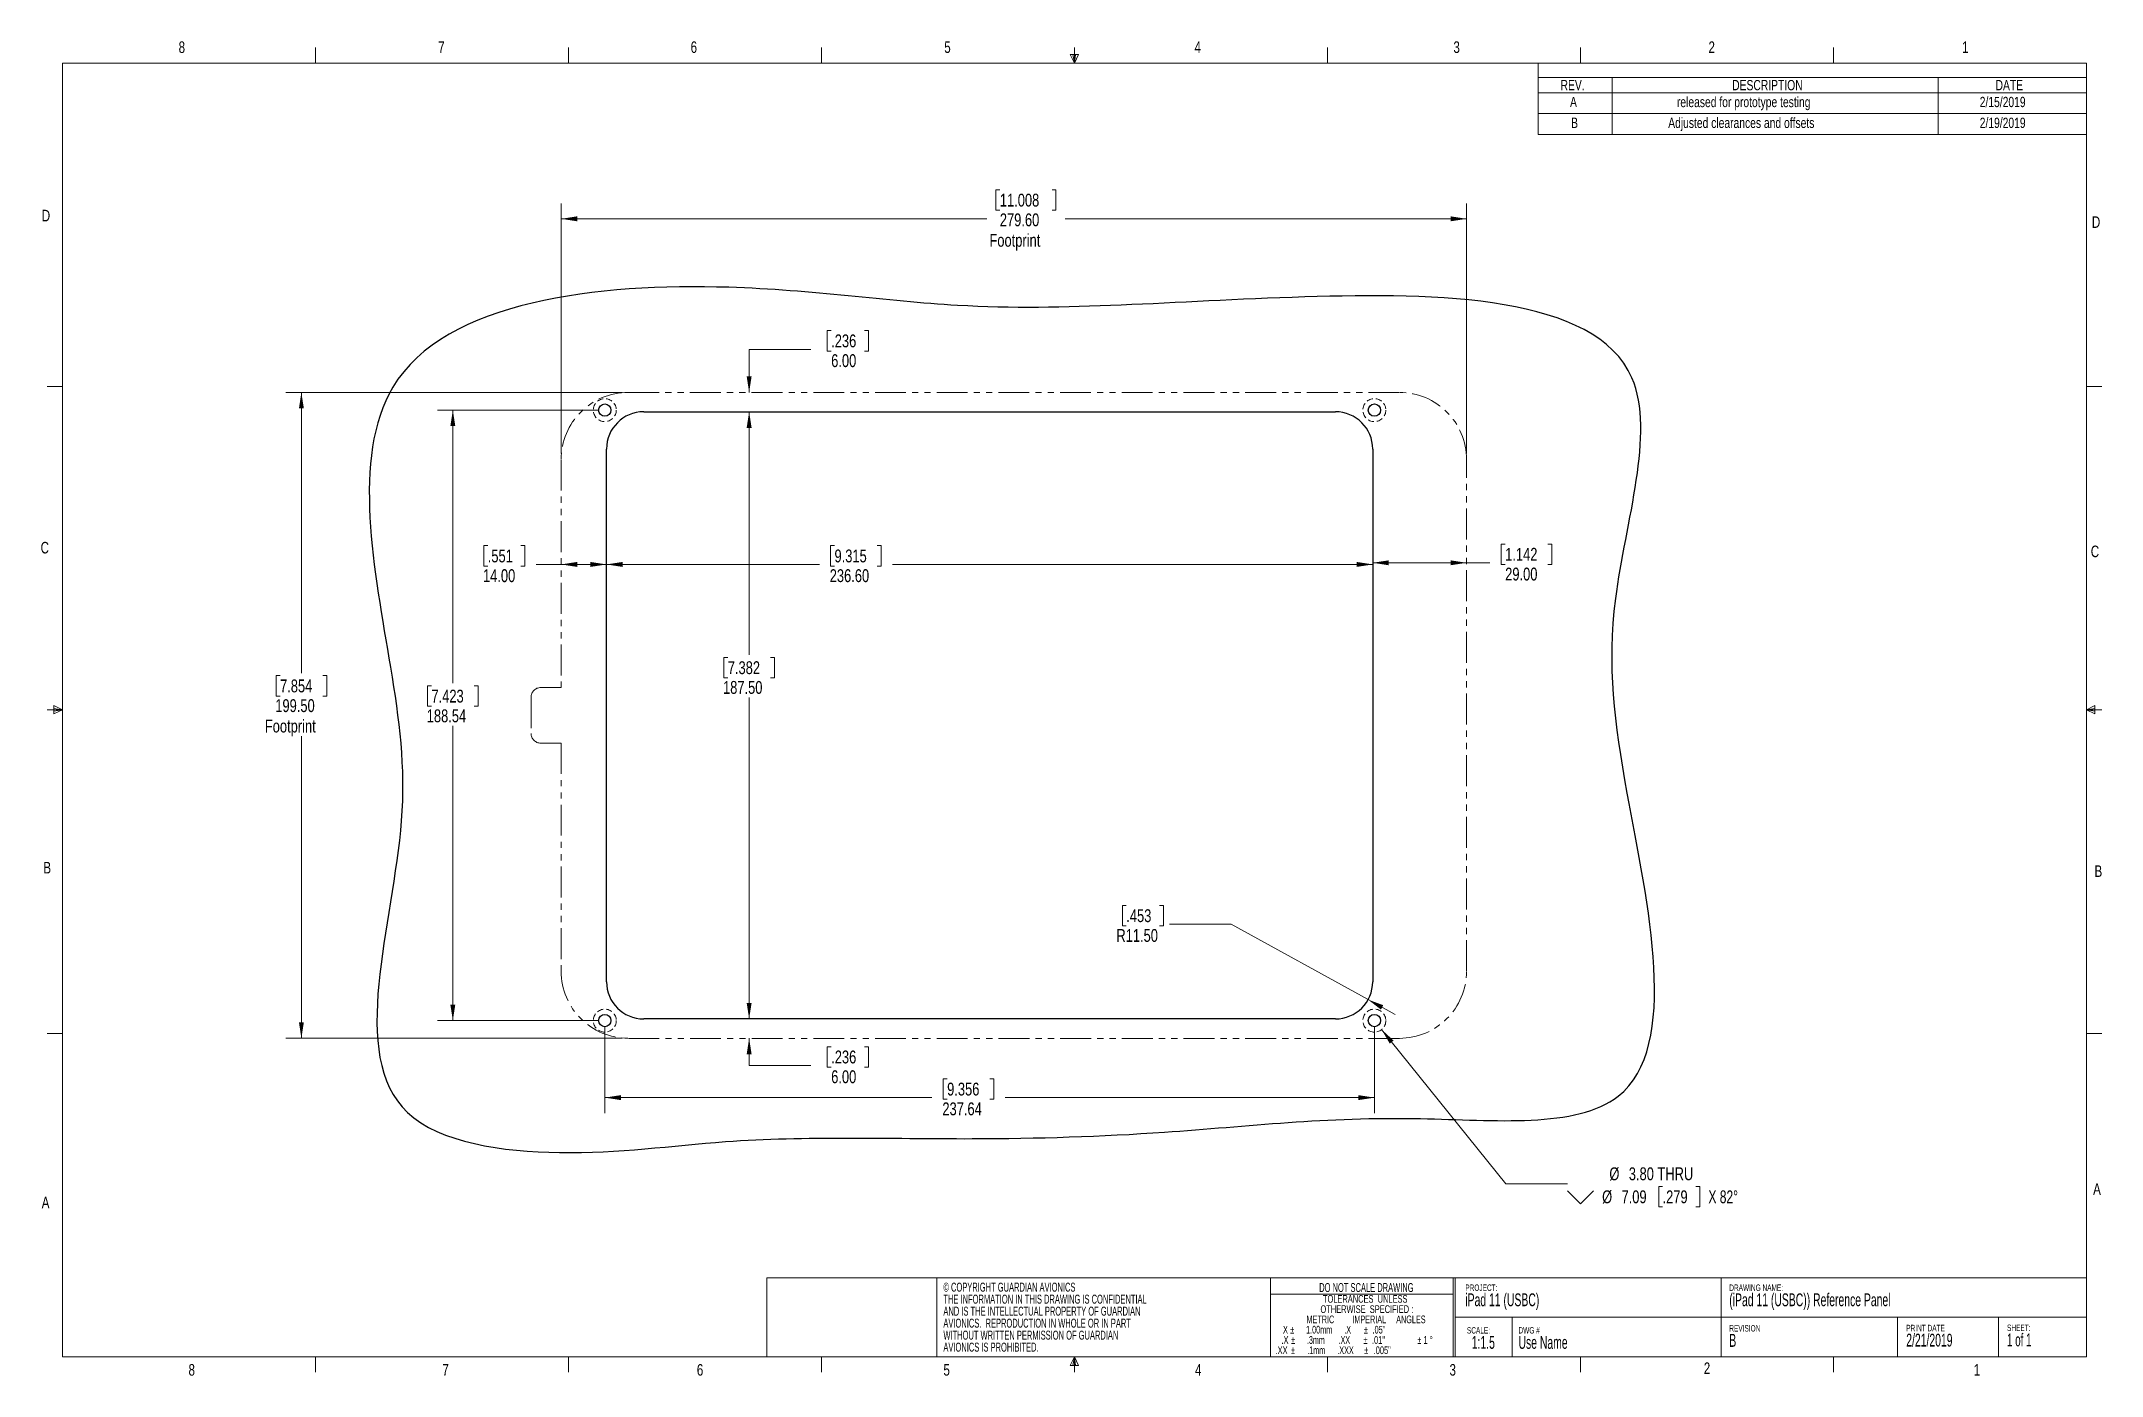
# Model space of a CAD drawing. Header units: millimetres. Extents: x 3 to 428, y 3 to 278.
import ezdxf

# ---------------------------------------------------------------- set-up
doc = ezdxf.new("R2010")
doc.units = ezdxf.units.MM
doc.linetypes.add('HIDDEN', pattern=[1.905, 1.27, -0.635])
doc.linetypes.add('PHANTOM', pattern=[12.7, 6.35, -1.27, 1.27, -1.27, 1.27, -1.27])
doc.styles.add('SLDTEXTSTYLE0', font='TXT', dxfattribs={"width": 0.605})
doc.styles.add('SLDTEXTSTYLE1', font='TXT', dxfattribs={"width": 0.75})
doc.styles.add('SLDTEXTSTYLE2', font='TXT', dxfattribs={"width": 0.561765})
doc.styles.add('SLDTEXTSTYLE3', font='TXT', dxfattribs={"width": 0.56})
doc.styles.add('SLDTEXTSTYLE4', font='TXT', dxfattribs={"width": 0.5525})
doc.styles.add('SLDTEXTSTYLE5', font='TXT', dxfattribs={"width": 0.57})
doc.styles.add('SLDTEXTSTYLE6', font='TXT', dxfattribs={"width": 0.7})
doc.dimstyles.new('SLDDIMSTYLE0', dxfattribs={"dimtxt": 2.645833, "dimasz": 3.302, "dimexe": 0, "dimexo": 0.0625, "dimgap": 0.661458, "dimtad": 0, "dimtih": 1, "dimtoh": 1, "dimlfac": 1.5, "dimrnd": 1e-09, "dimzin": 4, "dimdsep": 46, "dimtxsty": 'SLDTEXTSTYLE1', "dimsah": 1, "dimcen": 0.09, "dimadec": 0, "dimazin": 1, "dimtfac": 1, "dimtofl": 0, "dimtmove": 0, "dimatfit": 3, "dimfxl": 1, "dimfrac": 2, "dimtolj": 1, "dimtzin": 12, "dimarcsym": 0})
doc.dimstyles.new('SLDDIMSTYLE1', dxfattribs={"dimtxt": 2.645833, "dimasz": 3.302, "dimexe": 0, "dimexo": 0.0625, "dimgap": 0.661458, "dimtad": 0, "dimtih": 1, "dimtoh": 1, "dimlfac": 1.5, "dimrnd": 1e-09, "dimzin": 4, "dimdsep": 46, "dimtxsty": 'SLDTEXTSTYLE1', "dimsah": 1, "dimcen": 0, "dimadec": 0, "dimazin": 1, "dimtfac": 1, "dimtofl": 0, "dimtmove": 1, "dimatfit": 3, "dimfxl": 1, "dimfrac": 2, "dimtolj": 1, "dimtzin": 12, "dimarcsym": 0})
doc.dimstyles.new('SLDDIMSTYLE2', dxfattribs={"dimtxt": 2.645833, "dimasz": 3.302, "dimexe": 0, "dimexo": 0.0625, "dimgap": 0.661458, "dimtad": 0, "dimtih": 1, "dimtoh": 1, "dimlfac": 1.5, "dimrnd": 1e-09, "dimzin": 4, "dimdsep": 46, "dimtxsty": 'SLDTEXTSTYLE1', "dimsah": 1, "dimcen": 0.09, "dimadec": 0, "dimazin": 1, "dimtfac": 1, "dimtmove": 0, "dimatfit": 0, "dimfxl": 1, "dimfrac": 2, "dimtolj": 1, "dimtzin": 12, "dimarcsym": 0})
doc.dimstyles.new('SLDDIMSTYLE3', dxfattribs={"dimtxt": 2.645833, "dimasz": 3.302, "dimexe": 0, "dimexo": 0.0625, "dimgap": 0.661458, "dimtad": 0, "dimtih": 1, "dimtoh": 1, "dimlfac": 1.5, "dimrnd": 1e-09, "dimzin": 12, "dimdsep": 46, "dimtxsty": 'SLDTEXTSTYLE1', "dimsah": 1, "dimcen": 0.09, "dimadec": 0, "dimazin": 3, "dimtfac": 1, "dimtofl": 0, "dimtmove": 0, "dimatfit": 3, "dimfxl": 1, "dimfrac": 2, "dimtolj": 1, "dimtzin": 12, "dimarcsym": 0})
doc.dimstyles.new('SLDDIMSTYLE4', dxfattribs={"dimtxt": 2.645833, "dimasz": 3.302, "dimexe": 0, "dimexo": 0.0625, "dimgap": 0.661458, "dimtad": 0, "dimtih": 1, "dimtoh": 1, "dimlfac": 1.5, "dimrnd": 1e-09, "dimzin": 12, "dimdsep": 46, "dimtxsty": 'SLDTEXTSTYLE1', "dimsah": 1, "dimcen": 0, "dimadec": 0, "dimazin": 3, "dimtfac": 1, "dimtofl": 0, "dimtmove": 0, "dimatfit": 3, "dimfxl": 1, "dimfrac": 2, "dimtolj": 1, "dimtzin": 12, "dimarcsym": 0})

# ---------------------------------------------------------------- blocks, each defined once
blk = doc.blocks.new('Block2')
at = {"color": 7, "linetype": 'Continuous', "lineweight": 18}
for p, q in [((12.8, 105.79), (11.04, 106.69)), ((11.04, 106.69), (11.04, 104.98)), ((11.04, 106.1), (12.8, 105.79)), ((12.8, 105.79), (9.62, 105.79)), ((11.04, 104.98), (12.8, 105.79)), ((11.04, 105.56), (12.8, 105.79)), ((11.04, 105.56), (12.8, 105.79))]:
    blk.add_line(p, q, dxfattribs=at)
blk = doc.blocks.new('Block3')
at = {"color": 7, "linetype": 'Continuous', "lineweight": 18}
for p, q in [((0, 0.81), (1.76, 1.71)), ((1.76, 1.12), (0, 0.81)), ((1.76, 0.58), (0, 0.81)), ((1.76, 0.58), (0, 0.81)), ((1.76, 0), (0, 0.81)), ((0, 0.81), (3.17, 0.81)), ((1.76, 1.71), (1.76, 0))]:
    blk.add_line(p, q, dxfattribs=at)
blk = doc.blocks.new('SW_NOTE_0')
at = {"color": 0, "linetype": 'Continuous', "lineweight": 0, "attachment_point": 1, "style": 'SLDTEXTSTYLE0'}
for s, insert, char_height in [('PROJECT:', (0, 1.71), 1.323), ('iPad 11 (USBC)', (0, -0.12), 2.6458)]:
    blk.add_mtext(s, dxfattribs=dict(at, insert=insert, char_height=char_height))
blk = doc.blocks.new('SW_NOTE_1')
at = {"color": 0, "linetype": 'Continuous', "lineweight": 0, "attachment_point": 1, "style": 'SLDTEXTSTYLE0'}
for s, insert, char_height in [('SCALE:', (0, 1.71), 1.323), ('1:1.5', (0.99, -0.12), 2.646)]:
    blk.add_mtext(s, dxfattribs=dict(at, insert=insert, char_height=char_height))
blk = doc.blocks.new('SW_NOTE_2')
at = {"color": 0, "linetype": 'Continuous', "lineweight": 0, "attachment_point": 2}
for s, insert, char_height, style in [('DO NOT SCALE DRAWING', (15.77, 2.39), 1.8521, 'SLDTEXTSTYLE0'), ('OTHERWISE  SPECIFIED :', (15.87, -2.19), 1.5875, 'SLDTEXTSTYLE0'), ('TOLERANCES  UNLESS', (15.53, -0.07), 1.5875, 'SLDTEXTSTYLE0'), ('X', (-0.89, -6.42), 1.59, 'SLDTEXTSTYLE0'), ('%%p', (0.52, -6.42), 1.587, 'SLDTEXTSTYLE0'), ('1.00mm      .X', (7.99, -6.42), 1.5875, 'SLDTEXTSTYLE3'), ('METRIC         IMPERIAL     ANGLES', (15.7, -4.3), 1.5875, 'SLDTEXTSTYLE2'), ('%%p', (15.68, -6.42), 1.587, 'SLDTEXTSTYLE0'), ('.05"', (18.36, -6.42), 1.587, 'SLDTEXTSTYLE0'), ('.XX', (-1.69, -10.65), 1.587, 'SLDTEXTSTYLE0'), ('.X', (-0.99, -8.54), 1.587, 'SLDTEXTSTYLE0'), ('%%p', (0.66, -10.65), 1.587, 'SLDTEXTSTYLE0'), ('%%p', (0.68, -8.54), 1.587, 'SLDTEXTSTYLE0'), ('.3mm       .XX', (7.98, -8.54), 1.5875, 'SLDTEXTSTYLE4'), ('.1mm      .XXX', (8.38, -10.65), 1.5875, 'SLDTEXTSTYLE3'), ('%%p', (15.58, -8.54), 1.587, 'SLDTEXTSTYLE0'), ('%%p', (15.75, -10.65), 1.587, 'SLDTEXTSTYLE0'), ('.01"', (18.26, -8.54), 1.587, 'SLDTEXTSTYLE0'), ('.005"', (19.03, -10.65), 1.587, 'SLDTEXTSTYLE0'), ('%%p', (26.67, -8.54), 1.587, 'SLDTEXTSTYLE0'), ('1', (27.96, -8.54), 1.59, 'SLDTEXTSTYLE0'), ('%%d', (29.12, -8.54), 1.587, 'SLDTEXTSTYLE0')]:
    blk.add_mtext(s, dxfattribs=dict(at, insert=insert, char_height=char_height, style=style))
blk = doc.blocks.new('SW_NOTE_3')
at = {"color": 0, "linetype": 'Continuous', "lineweight": 0, "attachment_point": 1, "style": 'SLDTEXTSTYLE0'}
for s, insert, char_height in [('DWG #', (0, 1.71), 1.323), ('Use Name', (0, -0.12), 2.646)]:
    blk.add_mtext(s, dxfattribs=dict(at, insert=insert, char_height=char_height))
blk = doc.blocks.new('SW_NOTE_4')
at = {"color": 0, "linetype": 'Continuous', "lineweight": 0, "attachment_point": 1, "style": 'SLDTEXTSTYLE0'}
for s, insert, char_height in [('REVISION', (0, 1.71), 1.323), ('B', (0, -0.12), 2.65)]:
    blk.add_mtext(s, dxfattribs=dict(at, insert=insert, char_height=char_height))
blk = doc.blocks.new('SW_NOTE_5')
at = {"color": 0, "linetype": 'Continuous', "lineweight": 0, "attachment_point": 1}
for s, insert, char_height, style in [('SHEET:', (0, 1.71), 1.323, 'SLDTEXTSTYLE0'), ('1 of 1', (0, -0.12), 2.646, 'SLDTEXTSTYLE5')]:
    blk.add_mtext(s, dxfattribs=dict(at, insert=insert, char_height=char_height, style=style))
blk = doc.blocks.new('SW_NOTE_6')
at = {"color": 0, "linetype": 'Continuous', "lineweight": 0, "attachment_point": 1, "style": 'SLDTEXTSTYLE0'}
for s, insert, char_height in [('DRAWING NAME:', (0, 1.71), 1.3229), ('(iPad 11 (USBC)) Reference Panel', (0, -0.12), 2.6458)]:
    blk.add_mtext(s, dxfattribs=dict(at, insert=insert, char_height=char_height))
blk = doc.blocks.new('SW_NOTE_7')
at = {"color": 0, "linetype": 'Continuous', "lineweight": 0, "attachment_point": 1, "style": 'SLDTEXTSTYLE0'}
for s, insert, char_height in [('PRINT DATE', (0, 1.71), 1.323), ('2/21/2019', (0, -0.12), 2.646)]:
    blk.add_mtext(s, dxfattribs=dict(at, insert=insert, char_height=char_height))
blk = doc.blocks.new('SW_NOTE_8')
at = {"color": 0, "linetype": 'Continuous', "lineweight": 0, "char_height": 1.8521, "attachment_point": 1, "style": 'SLDTEXTSTYLE0'}
for s, insert in [('© COPYRIGHT GUARDIAN AVIONICS', (0, 2.39)), ('AND IS THE INTELLECTUAL PROPERTY OF GUARDIAN', (0, -2.55)), ('THE INFORMATION IN THIS DRAWING IS CONFIDENTIAL', (0, -0.08)), ('AVIONICS.  REPRODUCTION IN WHOLE OR IN PART', (0, -5.02)), ('WITHOUT WRITTEN PERMISSION OF GUARDIAN', (0, -7.49)), ('AVIONICS IS PROHIBITED.', (0, -9.96))]:
    blk.add_mtext(s, dxfattribs=dict(at, insert=insert))
blk = doc.blocks.new('SW_TABLEANNOTATION_0')
at = {"color": 0, "linetype": 'Continuous', "lineweight": 18}
for p, q in [((0, 0), (0, -14.71)), ((112.87, 0), (0, 0)), ((112.87, -14.71), (112.87, 0)), ((0, -2.95), (112.87, -2.95)), ((15.24, -2.95), (15.24, -6.13)), ((82.39, -2.95), (82.39, -6.13)), ((0, -6.13), (112.87, -6.13)), ((15.24, -6.13), (15.24, -14.71)), ((82.39, -6.13), (82.39, -14.71)), ((0, -10.42), (112.87, -10.42)), ((0, -14.71), (112.87, -14.71))]:
    blk.add_line(p, q, dxfattribs=at)
at = {"color": 0, "linetype": 'Continuous', "lineweight": 18, "attachment_point": 1, "style": 'SLDTEXTSTYLE1'}
for s, insert, char_height in [('REV.', (4.63, -3.49), 2.117), ('DESCRIPTION', (39.96, -3.49), 2.1167), ('DATE', (94.18, -3.49), 2.117), ('A', (6.58, -6.96), 2.12), ('released for prototype testing', (28.58, -6.96), 2.1167), ('2/15/2019', (90.92, -6.96), 2.117), ('B', (6.81, -11.25), 2.12), ('Adjusted clearances and offsets', (26.79, -11.25), 2.1167), ('2/19/2019', (90.92, -11.25), 2.117)]:
    blk.add_mtext(s, dxfattribs=dict(at, insert=insert, char_height=char_height))
blk = doc.blocks.new('_D')
at = {"color": 7, "linetype": 'Continuous', "lineweight": 18}
for p, q in [((122.99, 205.31), (53.78, 205.31)), ((56.95, 205.31), (56.95, 147.52)), ((52.56, 146.99), (51.75, 146.99)), ((51.75, 146.99), (51.75, 142.78)), ((61.35, 146.99), (62.16, 146.99)), ((62.16, 146.99), (62.16, 142.78)), ((51.75, 142.78), (52.56, 142.78)), ((62.16, 142.78), (61.35, 142.78)), ((56.95, 72.31), (56.95, 134.51)), ((122.99, 72.31), (53.78, 72.31))]:
    blk.add_line(p, q, dxfattribs=at)
for points in [[(56.95, 205.31), (56.45, 202), (57.46, 202)], [(56.95, 72.31), (57.46, 75.61), (56.45, 75.61)]]:
    blk.add_solid(points, dxfattribs=at)
at = {"color": 7, "linetype": 'Continuous', "lineweight": 18, "char_height": 2.646, "attachment_point": 1, "style": 'SLDTEXTSTYLE1'}
for s, insert in [('7.854', (52.56, 146.19)), ('199.50', (51.58, 142.13)), ('Footprint', (49.43, 137.92))]:
    blk.add_mtext(s, dxfattribs=dict(at, insert=insert))
blk = doc.blocks.new('_D_1')
at = {"color": 7, "linetype": 'Continuous', "lineweight": 18}
for p, q in [((200.74, 247.01), (199.94, 247.01)), ((199.94, 247.01), (199.94, 242.8)), ((211.49, 247.01), (212.3, 247.01)), ((212.3, 247.01), (212.3, 242.8)), ((110.43, 192.74), (110.43, 244.21)), ((199.94, 242.8), (200.74, 242.8)), ((212.3, 242.8), (211.49, 242.8)), ((296.83, 192.74), (296.83, 244.21)), ((110.43, 241.04), (198.06, 241.04)), ((296.83, 241.04), (214.18, 241.04))]:
    blk.add_line(p, q, dxfattribs=at)
for points in [[(110.43, 241.04), (113.73, 240.53), (113.73, 241.55)], [(296.83, 241.04), (293.53, 241.55), (293.53, 240.53)]]:
    blk.add_solid(points, dxfattribs=at)
at = {"color": 7, "linetype": 'Continuous', "lineweight": 18, "char_height": 2.646, "attachment_point": 1, "style": 'SLDTEXTSTYLE1'}
for s, insert in [('11.008', (200.74, 246.21)), ('279.60', (200.74, 242.15)), ('Footprint', (198.6, 237.94))]:
    blk.add_mtext(s, dxfattribs=dict(at, insert=insert))
blk = doc.blocks.new('_D_2')
at = {"color": 7, "linetype": 'Continuous', "lineweight": 18}
for p, q in [((119.76, 169.88), (163.58, 169.88)), ((166.7, 173.75), (165.9, 173.75)), ((165.9, 173.75), (165.9, 169.54)), ((175.5, 173.75), (176.3, 173.75)), ((176.3, 173.75), (176.3, 169.54)), ((277.5, 169.88), (178.62, 169.88)), ((165.9, 169.54), (166.7, 169.54)), ((176.3, 169.54), (175.5, 169.54))]:
    blk.add_line(p, q, dxfattribs=at)
for points in [[(119.76, 169.88), (123.07, 169.37), (123.07, 170.39)], [(277.5, 169.88), (274.2, 170.39), (274.2, 169.37)]]:
    blk.add_solid(points, dxfattribs=at)
at = {"color": 7, "linetype": 'Continuous', "lineweight": 18, "char_height": 2.646, "attachment_point": 1, "style": 'SLDTEXTSTYLE1'}
for s, insert in [('9.315', (166.7, 172.95)), ('236.60', (165.72, 168.89))]:
    blk.add_mtext(s, dxfattribs=dict(at, insert=insert))
blk = doc.blocks.new('_D_3')
at = {"color": 7, "linetype": 'Continuous', "lineweight": 18}
for p, q in [((149.13, 201.31), (149.13, 151.27)), ((144.73, 150.74), (143.92, 150.74)), ((143.92, 150.74), (143.92, 146.53)), ((153.52, 150.74), (154.33, 150.74)), ((154.33, 150.74), (154.33, 146.53)), ((143.92, 146.53), (144.73, 146.53)), ((154.33, 146.53), (153.52, 146.53)), ((149.13, 76.31), (149.13, 142.47))]:
    blk.add_line(p, q, dxfattribs=at)
for points in [[(149.13, 201.31), (148.62, 198), (149.64, 198)], [(149.13, 76.31), (149.64, 79.61), (148.62, 79.61)]]:
    blk.add_solid(points, dxfattribs=at)
at = {"color": 7, "linetype": 'Continuous', "lineweight": 18, "char_height": 2.646, "attachment_point": 1, "style": 'SLDTEXTSTYLE1'}
for s, insert in [('7.382', (144.73, 149.94)), ('187.50', (143.75, 145.88))]:
    blk.add_mtext(s, dxfattribs=dict(at, insert=insert))
blk = doc.blocks.new('_D_4')
at = {"color": 7, "linetype": 'Continuous', "lineweight": 18}
for p, q in [((226.77, 99.67), (225.97, 99.67)), ((225.97, 99.67), (225.97, 95.47)), ((233.61, 99.67), (234.42, 99.67)), ((234.42, 99.67), (234.42, 95.47)), ((225.97, 95.47), (226.77, 95.47)), ((234.42, 95.47), (233.61, 95.47)), ((248.36, 95.8), (235.66, 95.8)), ((276.55, 80.27), (248.36, 95.8)), ((276.55, 80.27), (282.11, 77.21))]:
    blk.add_line(p, q, dxfattribs=at)
blk.add_solid([(276.55, 80.27), (279.19, 78.23), (279.68, 79.12)], dxfattribs=at)
at = {"color": 7, "linetype": 'Continuous', "lineweight": 18, "char_height": 2.646, "attachment_point": 1, "style": 'SLDTEXTSTYLE1'}
for s, insert in [('.453', (226.77, 98.88)), ('R11.50', (224.73, 94.81))]:
    blk.add_mtext(s, dxfattribs=dict(at, insert=insert))
blk = doc.blocks.new('_D_5')
at = {"color": 7, "linetype": 'Continuous', "lineweight": 18}
for p, q in [((95.32, 173.75), (94.51, 173.75)), ((94.51, 173.75), (94.51, 169.54)), ((102.16, 173.75), (102.96, 173.75)), ((102.96, 173.75), (102.96, 169.54)), ((110.43, 169.88), (105.28, 169.88)), ((119.76, 169.88), (110.43, 169.88)), ((94.51, 169.54), (95.32, 169.54)), ((102.96, 169.54), (102.16, 169.54))]:
    blk.add_line(p, q, dxfattribs=at)
for points in [[(110.43, 169.88), (113.73, 169.37), (113.73, 170.39)], [(119.76, 169.88), (116.46, 170.39), (116.46, 169.37)]]:
    blk.add_solid(points, dxfattribs=at)
at = {"color": 7, "linetype": 'Continuous', "lineweight": 18, "char_height": 2.646, "attachment_point": 1, "style": 'SLDTEXTSTYLE1'}
for s, insert in [('.551', (95.32, 172.95)), ('14.00', (94.34, 168.89))]:
    blk.add_mtext(s, dxfattribs=dict(at, insert=insert))
blk = doc.blocks.new('_D_6')
at = {"color": 7, "linetype": 'Continuous', "lineweight": 18}
for p, q in [((304.77, 174.08), (303.96, 174.08)), ((303.96, 174.08), (303.96, 169.88)), ((313.56, 174.08), (314.36, 174.08)), ((314.36, 174.08), (314.36, 169.88)), ((277.5, 170.22), (296.83, 170.22)), ((296.83, 170.22), (301.64, 170.22)), ((303.96, 169.88), (304.77, 169.88)), ((314.36, 169.88), (313.56, 169.88))]:
    blk.add_line(p, q, dxfattribs=at)
for points in [[(277.5, 170.22), (280.8, 169.71), (280.8, 170.72)], [(296.83, 170.22), (293.53, 170.72), (293.53, 169.71)]]:
    blk.add_solid(points, dxfattribs=at)
at = {"color": 7, "linetype": 'Continuous', "lineweight": 18, "char_height": 2.646, "attachment_point": 1, "style": 'SLDTEXTSTYLE1'}
for s, insert in [('1.142', (304.77, 173.29)), ('29.00', (304.77, 169.22))]:
    blk.add_mtext(s, dxfattribs=dict(at, insert=insert))
blk = doc.blocks.new('_D_7')
at = {"color": 7, "linetype": 'Continuous', "lineweight": 18}
for p, q in [((166.02, 218.02), (165.22, 218.02)), ((165.22, 218.02), (165.22, 213.82)), ((172.86, 218.02), (173.67, 218.02)), ((173.67, 218.02), (173.67, 213.82)), ((161.83, 214.16), (149.13, 214.16)), ((149.13, 214.16), (149.13, 205.31)), ((165.22, 213.82), (166.02, 213.82)), ((173.67, 213.82), (172.86, 213.82)), ((149.13, 201.31), (149.13, 194.96))]:
    blk.add_line(p, q, dxfattribs=at)
for points in [[(149.13, 205.31), (149.64, 208.61), (148.62, 208.61)], [(149.13, 201.31), (148.62, 198), (149.64, 198)]]:
    blk.add_solid(points, dxfattribs=at)
at = {"color": 7, "linetype": 'Continuous', "lineweight": 18, "char_height": 2.646, "attachment_point": 1, "style": 'SLDTEXTSTYLE1'}
for s, insert in [('.236', (166.02, 217.23)), ('6.00', (166.02, 213.16))]:
    blk.add_mtext(s, dxfattribs=dict(at, insert=insert))
blk = doc.blocks.new('_D_8')
at = {"color": 7, "linetype": 'Continuous', "lineweight": 18}
for p, q in [((149.13, 76.31), (149.13, 82.66)), ((149.13, 66.71), (149.13, 72.31)), ((166.02, 70.58), (165.22, 70.58)), ((165.22, 70.58), (165.22, 66.38)), ((172.86, 70.58), (173.67, 70.58)), ((173.67, 70.58), (173.67, 66.38)), ((161.83, 66.71), (149.13, 66.71)), ((165.22, 66.38), (166.02, 66.38)), ((173.67, 66.38), (172.86, 66.38))]:
    blk.add_line(p, q, dxfattribs=at)
for points in [[(149.13, 76.31), (149.64, 79.61), (148.62, 79.61)], [(149.13, 72.31), (148.62, 69), (149.64, 69)]]:
    blk.add_solid(points, dxfattribs=at)
at = {"color": 7, "linetype": 'Continuous', "lineweight": 18, "char_height": 2.646, "attachment_point": 1, "style": 'SLDTEXTSTYLE1'}
for s, insert in [('.236', (166.02, 69.79)), ('6.00', (166.02, 65.72))]:
    blk.add_mtext(s, dxfattribs=dict(at, insert=insert))
blk = doc.blocks.new('_D_9')
at = {"color": 7, "linetype": 'Continuous', "lineweight": 18}
for p, q in [((119.42, 74.69), (119.42, 56.93)), ((277.85, 74.69), (277.85, 56.93)), ((189.89, 63.97), (189.09, 63.97)), ((189.09, 63.97), (189.09, 59.76)), ((198.69, 63.97), (199.49, 63.97)), ((199.49, 63.97), (199.49, 59.76)), ((119.42, 60.1), (186.77, 60.1)), ((189.09, 59.76), (189.89, 59.76)), ((199.49, 59.76), (198.69, 59.76)), ((277.85, 60.1), (201.81, 60.1))]:
    blk.add_line(p, q, dxfattribs=at)
for points in [[(119.42, 60.1), (122.72, 59.59), (122.72, 60.61)], [(277.85, 60.1), (274.54, 60.61), (274.54, 59.59)]]:
    blk.add_solid(points, dxfattribs=at)
at = {"color": 7, "linetype": 'Continuous', "lineweight": 18, "char_height": 2.646, "attachment_point": 1, "style": 'SLDTEXTSTYLE1'}
for s, insert in [('9.356', (189.89, 63.18)), ('237.64', (188.91, 59.11))]:
    blk.add_mtext(s, dxfattribs=dict(at, insert=insert))
blk = doc.blocks.new('_D_10')
at = {"color": 7, "linetype": 'Continuous', "lineweight": 18}
for p, q in [((118.15, 201.65), (84.96, 201.65)), ((88.13, 201.65), (88.13, 145.42)), ((83.73, 144.88), (82.93, 144.88)), ((82.93, 144.88), (82.93, 140.68)), ((92.53, 144.88), (93.33, 144.88)), ((93.33, 144.88), (93.33, 140.68)), ((82.93, 140.68), (83.73, 140.68)), ((93.33, 140.68), (92.53, 140.68)), ((88.13, 75.96), (88.13, 136.62)), ((118.15, 75.96), (84.96, 75.96))]:
    blk.add_line(p, q, dxfattribs=at)
for points in [[(88.13, 201.65), (87.62, 198.35), (88.64, 198.35)], [(88.13, 75.96), (88.64, 79.26), (87.62, 79.26)]]:
    blk.add_solid(points, dxfattribs=at)
at = {"color": 7, "linetype": 'Continuous', "lineweight": 18, "char_height": 2.646, "attachment_point": 1, "style": 'SLDTEXTSTYLE1'}
for s, insert in [('188.54', (82.76, 140.03)), ('7.423', (83.73, 144.09))]:
    blk.add_mtext(s, dxfattribs=dict(at, insert=insert))
blk = doc.blocks.new('SW_SYMBOL_HOLE_SINK')
at = {"color": 0, "linetype": 'Continuous', "lineweight": 18}
for p, q in [((0, 875), (800, 75)), ((800, 75), (1600, 875))]:
    blk.add_line(p, q, dxfattribs=at)
blk = doc.blocks.new('_D_11')
at = {"color": 7, "linetype": 'Continuous', "lineweight": 18}
for p, q in [((279.33, 74.12), (304.88, 42.33)), ((304.88, 42.33), (317.58, 42.33)), ((337.17, 41.8), (336.37, 41.8)), ((336.37, 41.8), (336.37, 37.59)), ((344.01, 41.8), (344.82, 41.8)), ((344.82, 41.8), (344.82, 37.59)), ((336.37, 37.59), (337.17, 37.59)), ((344.82, 37.59), (344.01, 37.59))]:
    blk.add_line(p, q, dxfattribs=at)
blk.add_solid([(279.33, 74.12), (281, 71.23), (281.79, 71.86)], dxfattribs=at)
at = {"color": 7, "linetype": 'Continuous', "lineweight": 18, "xscale": 0.0033796387, "yscale": 0.0033796387, "zscale": 0.0033796387}
blk.add_blockref('SW_SYMBOL_HOLE_SINK', (317.58, 37.96), dxfattribs=at)
at = {"color": 7, "linetype": 'Continuous', "lineweight": 18, "char_height": 2.646, "attachment_point": 1}
for s, insert, style in [('%%c', (326.22, 45.74), 'SLDTEXTSTYLE1'), ('3.80 THRU', (330.22, 45.74), 'SLDTEXTSTYLE1'), ('%%c', (324.73, 41), 'SLDTEXTSTYLE1'), ('7.09', (328.72, 41), 'SLDTEXTSTYLE1'), ('.279', (337.17, 41), 'SLDTEXTSTYLE1'), ('X 82°', (346.61, 41), 'SLDTEXTSTYLE6')]:
    blk.add_mtext(s, dxfattribs=dict(at, insert=insert, style=style))

msp = doc.modelspace()

# ---------------------------------------------------------------- linework, layer by layer
at = {"color": 7, "linetype": 'Continuous', "lineweight": 18}
for p, q in [((59.8506, 273.1133), (59.8506, 276.2883)), ((111.9315, 273.1133), (111.9315, 276.2883)), ((164.0123, 273.1133), (164.0123, 276.2883)), ((268.1741, 273.1133), (268.1741, 276.2883)), ((320.255, 273.1133), (320.255, 276.2883)), ((372.3359, 273.1133), (372.3359, 276.2883)), ((7.7697, 273.1133), (424.4168, 273.1133)), ((7.7697, 273.1133), (7.7697, 6.7339)), ((424.4168, 6.7339), (424.4168, 273.1133)), ((7.7697, 206.5184), (4.5947, 206.5184)), ((424.4168, 206.5184), (427.5918, 206.5184)), ((7.7697, 73.3288), (4.5947, 73.3288)), ((424.4168, 73.3288), (427.5918, 73.3288)), ((152.7968, 22.9925), (424.4168, 22.9925)), ((152.7968, 22.9925), (152.7968, 6.7339)), ((187.7491, 22.9925), (187.7491, 6.7339)), ((256.4869, 22.9925), (256.4869, 6.7339)), ((294.0857, 22.9925), (294.0857, 6.7339)), ((294.4826, 22.9925), (294.4826, 6.7339)), ((349.2164, 22.9925), (349.2164, 14.8632)), ((294.0857, 19.6218), (256.4869, 19.6218)), ((294.4826, 14.8632), (323.0019, 14.8632)), ((306.2202, 14.8632), (306.2202, 6.7339)), ((323.0019, 14.8632), (424.4168, 14.8632)), ((349.2164, 6.7339), (349.2164, 14.8632)), ((385.5516, 14.8632), (385.5516, 6.7339)), ((406.3505, 14.8632), (406.3505, 6.7339)), ((152.7968, 6.7339), (7.7697, 6.7339)), ((59.8506, 6.7339), (59.8506, 3.5589)), ((111.9315, 6.7339), (111.9315, 3.5589)), ((424.4168, 6.7339), (152.7968, 6.7339)), ((164.0123, 6.7339), (164.0123, 3.5589)), ((268.1741, 6.7339), (268.1741, 3.5589)), ((268.1741, 6.7339), (268.1741, 3.5589)), ((320.255, 6.7339), (320.255, 3.5589)), ((320.255, 6.7339), (320.255, 3.5589)), ((372.3359, 6.7339), (372.3359, 3.5589)), ((372.3359, 6.7339), (372.3359, 3.5589))]:
    msp.add_line(p, q, dxfattribs=at)
at = {"color": 8, "linetype": 'PHANTOM', "lineweight": 18}
for p, q in [((282.9979, 205.3061), (124.2646, 205.3061)), ((110.4312, 191.4728), (110.4312, 144.5268)), ((296.8312, 86.1394), (296.8312, 191.4728)), ((110.4312, 144.5268), (106.2336, 144.5268)), ((104.2339, 142.5271), (104.2339, 135.0851)), ((106.2336, 133.0854), (110.4312, 133.0854)), ((110.4312, 133.0854), (110.4312, 86.1394)), ((124.2646, 72.3061), (282.9979, 72.3061))]:
    msp.add_line(p, q, dxfattribs=at)
at = {"color": 7, "linetype": 'Continuous', "lineweight": 25}
for p, q in [((127.4312, 201.3061), (269.8312, 201.3061)), ((119.7646, 83.9727), (119.7646, 193.6394)), ((277.4979, 193.6394), (277.4979, 83.9727)), ((269.8312, 76.3061), (127.4312, 76.3061))]:
    msp.add_line(p, q, dxfattribs=at)
at = {"color": 7, "linetype": 'HIDDEN', "lineweight": 18}
for centre in [(119.4174, 201.6533), (277.8451, 201.6533), (119.4174, 75.9589), (277.8451, 75.9589)]:
    msp.add_circle(centre, 2.3622, dxfattribs=at)
at = {"color": 7, "linetype": 'Continuous', "lineweight": 25}
for centre in [(119.4174, 201.6533), (277.8451, 201.6533), (119.4174, 75.9589), (277.8451, 75.9589)]:
    msp.add_circle(centre, 1.2658, dxfattribs=at)
at = {"color": 8, "linetype": 'PHANTOM', "lineweight": 18}
for centre, start, end in [((124.2646, 191.4727), 90, 180), ((282.9979, 191.4727), 0, 90), ((124.2646, 86.1394), 180, 270), ((282.9979, 86.1394), 270, 0)]:
    msp.add_arc(centre, 13.8333, start, end, dxfattribs=at)
at = {"color": 7, "linetype": 'Continuous', "lineweight": 25}
for centre, start, end in [((127.4312, 193.6394), 90, 180), ((269.8312, 193.6394), 0, 90), ((127.4312, 83.9727), 180, 270), ((269.8312, 83.9727), 270, 0)]:
    msp.add_arc(centre, 7.6667, start, end, dxfattribs=at)
at = {"color": 8, "linetype": 'PHANTOM', "lineweight": 18}
for centre, major_axis, start_param, end_param in [((106.2342, 142.5265), (-1.4146, 1.4146), 5.49793944, 7.06843118), ((106.2342, 135.0857), (1.4146, 1.4146), 2.35634678, 3.92683852)]:
    msp.add_ellipse(centre, major_axis=major_axis, ratio=0.99969546, start_param=start_param, end_param=end_param, dxfattribs=at)
at = {"color": 7, "linetype": 'Continuous', "lineweight": 25}
msp.add_open_spline([(192.0394, 223.202), (214.2796, 221.9212), (256.5124, 226.1802), (345.14, 225.1631), (324.0847, 162.2728), (329.5836, 119.1886), (345.5516, 51.1), (280.4042, 57.716), (239.615, 52.673), (191.2828, 51.1331), (149.1423, 52.6415), (112.2113, 47.0655), (61.3256, 54.1006), (80.8503, 110.1366), (74.7089, 155.3574), (61.0573, 221.6057), (139.3089, 229.9863), (177.3428, 224.0483), (192.0394, 223.202)], degree=3, knots=[0, 0, 0, 0, 0.08843191, 0.1742457, 0.23058357, 0.28017828, 0.35742173, 0.40803631, 0.4733457, 0.52229691, 0.58511034, 0.62749678, 0.66752431, 0.74180156, 0.78099307, 0.85230927, 0.9415634, 1, 1, 1, 1], dxfattribs=at)

# ---------------------------------------------------------------- block references
at = {"color": 7, "linetype": 'Continuous', "extrusion": (4.9377e-15, 4.9377e-15, -1), "rotation": 270}
msp.add_blockref('Block2', (-321.8872, 285.9101), dxfattribs=at)
at = {"color": 7, "linetype": 'Continuous', "lineweight": 18}
msp.add_blockref('SW_TABLEANNOTATION_0', (311.5445, 273.1133), dxfattribs=at)
at = {"color": 7, "linetype": 'Continuous'}
for name, p in [('Block2', (-5.0272, 34.1297)), ('Block3', (424.4168, 139.1109))]:
    msp.add_blockref(name, p, dxfattribs=at)
at = {"color": 7, "linetype": 'Continuous', "lineweight": 0}
for name, p in [('SW_NOTE_8', (189.1186, 19.6118)), ('SW_NOTE_2', (260.4279, 19.5308)), ('SW_NOTE_0', (296.5643, 19.9156)), ('SW_NOTE_6', (350.9079, 19.9156)), ('SW_NOTE_1', (296.8992, 11.1425)), ('SW_NOTE_3', (307.5107, 11.1425)), ('SW_NOTE_4', (350.9079, 11.5569)), ('SW_NOTE_7', (387.3372, 11.6118)), ('SW_NOTE_5', (408.0825, 11.6625))]:
    msp.add_blockref(name, p, dxfattribs=at)
at = {"color": 7, "linetype": 'Continuous', "rotation": 90}
msp.add_blockref('Block2', (321.8872, -6.0629), dxfattribs=at)

# ---------------------------------------------------------------- texts
at = {"color": 7, "linetype": 'Continuous', "lineweight": 0, "char_height": 2.3813, "attachment_point": 1, "style": 'SLDTEXTSTYLE1'}
for s, insert in [('8', (31.6832, 277.5736)), ('7', (85.116, 277.5736)), ('6', (137.0834, 277.5736)), ('5', (189.3025, 277.5736)), ('4', (240.8089, 277.5736)), ('3', (294.1126, 277.5736)), ('2', (346.6276, 277.5736)), ('1', (398.8072, 277.5736)), ('D', (3.5097, 242.8963)), ('D', (425.5506, 241.5627)), ('C', (3.2709, 174.5198)), ('C', (425.3246, 173.7572)), ('B', (3.8324, 108.6362)), ('B', (426.0947, 107.9208)), ('A', (425.8113, 42.4588)), ('A', (3.4964, 39.6943)), ('8', (33.7184, 5.2401)), ('7', (85.9715, 5.2401)), ('6', (138.3616, 5.2401)), ('5', (189.1186, 5.2401)), ('4', (240.9192, 5.2401)), ('3', (293.3158, 5.2401)), ('2', (345.6579, 5.5788)), ('1', (401.2202, 5.2401))]:
    msp.add_mtext(s, dxfattribs=dict(at, insert=insert))

# ---------------------------------------------------------------- dimensions: what is measured, and where the dimension line sits
at = {"color": 7, "linetype": 'Continuous', "lineweight": 18}
dim = msp.add_linear_dim(base=(296.8312, 241.0377), p1=(110.4312, 191.4727), p2=(296.8312, 191.4727), text='<>\\PFootprint', dimstyle='SLDDIMSTYLE0', dxfattribs=at)
dim.commit()
dim.dimension.update_dxf_attribs({"geometry": '_D_1', "text_midpoint": (206.1183, 241.0377), "dimtype": 160})
for base, p1, p2, dimstyle, picture, middle in [((149.1272, 201.3061), (124.2646, 205.3061), (127.4312, 201.3061), 'SLDDIMSTYLE2', '_D_7', (149.1272, 214.156)), ((88.13, 201.6533), (119.4174, 75.9589), (119.4174, 201.6533), 'SLDDIMSTYLE3', '_D_10', (88.13, 141.0184)), ((149.1272, 76.3061), (127.4312, 201.3061), (127.4312, 76.3061), 'SLDDIMSTYLE0', '_D_3', (149.1272, 146.8693)), ((149.1272, 72.3061), (127.4312, 76.3061), (124.2646, 72.3061), 'SLDDIMSTYLE2', '_D_8', (149.1272, 66.7138))]:
    dim = msp.add_linear_dim(base=base, p1=p1, p2=p2, angle=90, dimstyle=dimstyle, dxfattribs=at)
    dim.commit()
    dim.dimension.update_dxf_attribs({"geometry": picture, "text_midpoint": middle, "dimtype": 160})
dim = msp.add_linear_dim(base=(56.955, 205.3061), p1=(124.2646, 72.3061), p2=(124.2646, 205.3061), angle=90, text='<>\\PFootprint', dimstyle='SLDDIMSTYLE0', dxfattribs=at)
dim.commit()
dim.dimension.update_dxf_attribs({"geometry": '_D', "text_midpoint": (56.955, 141.0178), "dimtype": 160})
for base, p1, p2, dimstyle, picture, middle in [((119.7646, 169.8817), (110.4312, 191.4727), (119.7646, 193.6394), 'SLDDIMSTYLE0', '_D_5', (98.7393, 169.8817)), ((277.4979, 169.8817), (119.7646, 193.6394), (277.4979, 193.6394), 'SLDDIMSTYLE0', '_D_2', (171.0977, 169.8817)), ((296.8312, 170.2151), (277.4979, 193.6394), (296.8312, 191.4727), 'SLDDIMSTYLE0', '_D_6', (309.1625, 170.2151)), ((277.8451, 60.1029), (119.4174, 75.9589), (277.8451, 75.9589), 'SLDDIMSTYLE3', '_D_9', (194.2887, 60.1029))]:
    dim = msp.add_linear_dim(base=base, p1=p1, p2=p2, dimstyle=dimstyle, dxfattribs=at)
    dim.commit()
    dim.dimension.update_dxf_attribs({"geometry": picture, "text_midpoint": middle, "dimtype": 160})
dim = msp.add_radius_dim(center=(269.8312, 83.9727), mpoint=(276.5457, 80.2722), dimstyle='SLDDIMSTYLE1', dxfattribs=at)
dim.commit()
dim.dimension.update_dxf_attribs({"geometry": '_D_4', "text_midpoint": (230.1944, 95.8048), "dimtype": 164})
dim = msp.add_diameter_dim_2p(p1=(276.3649, 77.7998), p2=(279.3253, 74.118), text='%%c3.80 THRU\\P{\\fGDT;w}<> X 82°', dimstyle='SLDDIMSTYLE4', dxfattribs=at)
dim.commit()
dim.dimension.update_dxf_attribs({"geometry": '_D_11', "text_midpoint": (336.3101, 41.7976), "dimtype": 163})

doc.saveas('drawing.dxf')
